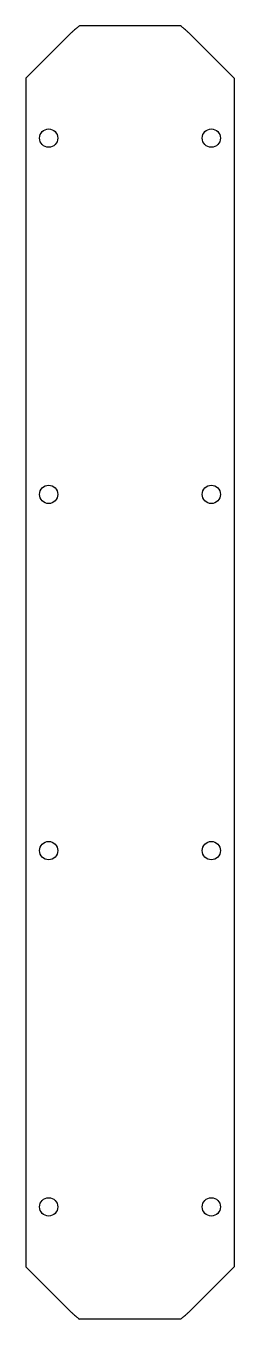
# Model space of a CAD drawing. Header units: millimetres. Extents: x -28 to 28, y 0 to 346.
import ezdxf

# ---------------------------------------------------------------- set-up
doc = ezdxf.new("R2010")
doc.units = ezdxf.units.MM

msp = doc.modelspace()

# ---------------------------------------------------------------- linework, layer by layer
at = {"color": 7, "linetype": 'Continuous', "lineweight": 25}
for p, q in [((13.49, 345.6), (-13.49, 345.6)), ((-27.84, 331.6), (-15.64, 343.8)), ((15.64, 343.8), (27.84, 331.6)), ((-27.84, 331.6), (-27.84, 14)), ((27.84, 331.6), (27.84, 14)), ((-27.84, 14), (-15.64, 1.8)), ((15.64, 1.8), (27.84, 14)), ((13.49, 0), (-13.49, 0))]:
    msp.add_line(p, q, dxfattribs=at)
for centre in [(-21.74, 315.6), (21.74, 315.6), (-21.74, 220.4), (21.74, 220.4), (-21.74, 125.2), (21.74, 125.2), (-21.74, 30), (21.74, 30)]:
    msp.add_circle(centre, 2.45, dxfattribs=at)
for points, knots in [([(-13.49, 345.6), (-13.58, 345.53), (-13.76, 345.4), (-14.03, 345.19), (-14.31, 344.97), (-14.64, 344.68), (-15.09, 344.29), (-15.44, 343.98), (-15.64, 343.8)], [0, 0, 0, 0, 0.117281, 0.239674, 0.367229, 0.499991, 0.707318, 1, 1, 1, 1]), ([(15.64, 343.8), (15.44, 343.98), (15.09, 344.29), (14.55, 344.76), (14.05, 345.19), (13.67, 345.47), (13.49, 345.6)], [0, 0, 0, 0, 0.2925533, 0.5000207, 0.7606391, 1, 1, 1, 1]), ([(-15.64, 1.8), (-15.44, 1.62), (-15.09, 1.31), (-14.55, 0.84), (-14.05, 0.41), (-13.67, 0.13), (-13.49, 0)], [0, 0, 0, 0, 0.292553, 0.500021, 0.760639, 1, 1, 1, 1]), ([(13.49, 0), (13.58, 0.07), (13.76, 0.2), (14.03, 0.41), (14.31, 0.63), (14.64, 0.92), (15.09, 1.31), (15.44, 1.62), (15.64, 1.8)], [0, 0, 0, 0, 0.117281, 0.239674, 0.367229, 0.499991, 0.707318, 1, 1, 1, 1])]:
    msp.add_open_spline(points, degree=3, knots=knots, dxfattribs=at)

doc.saveas('drawing.dxf')
